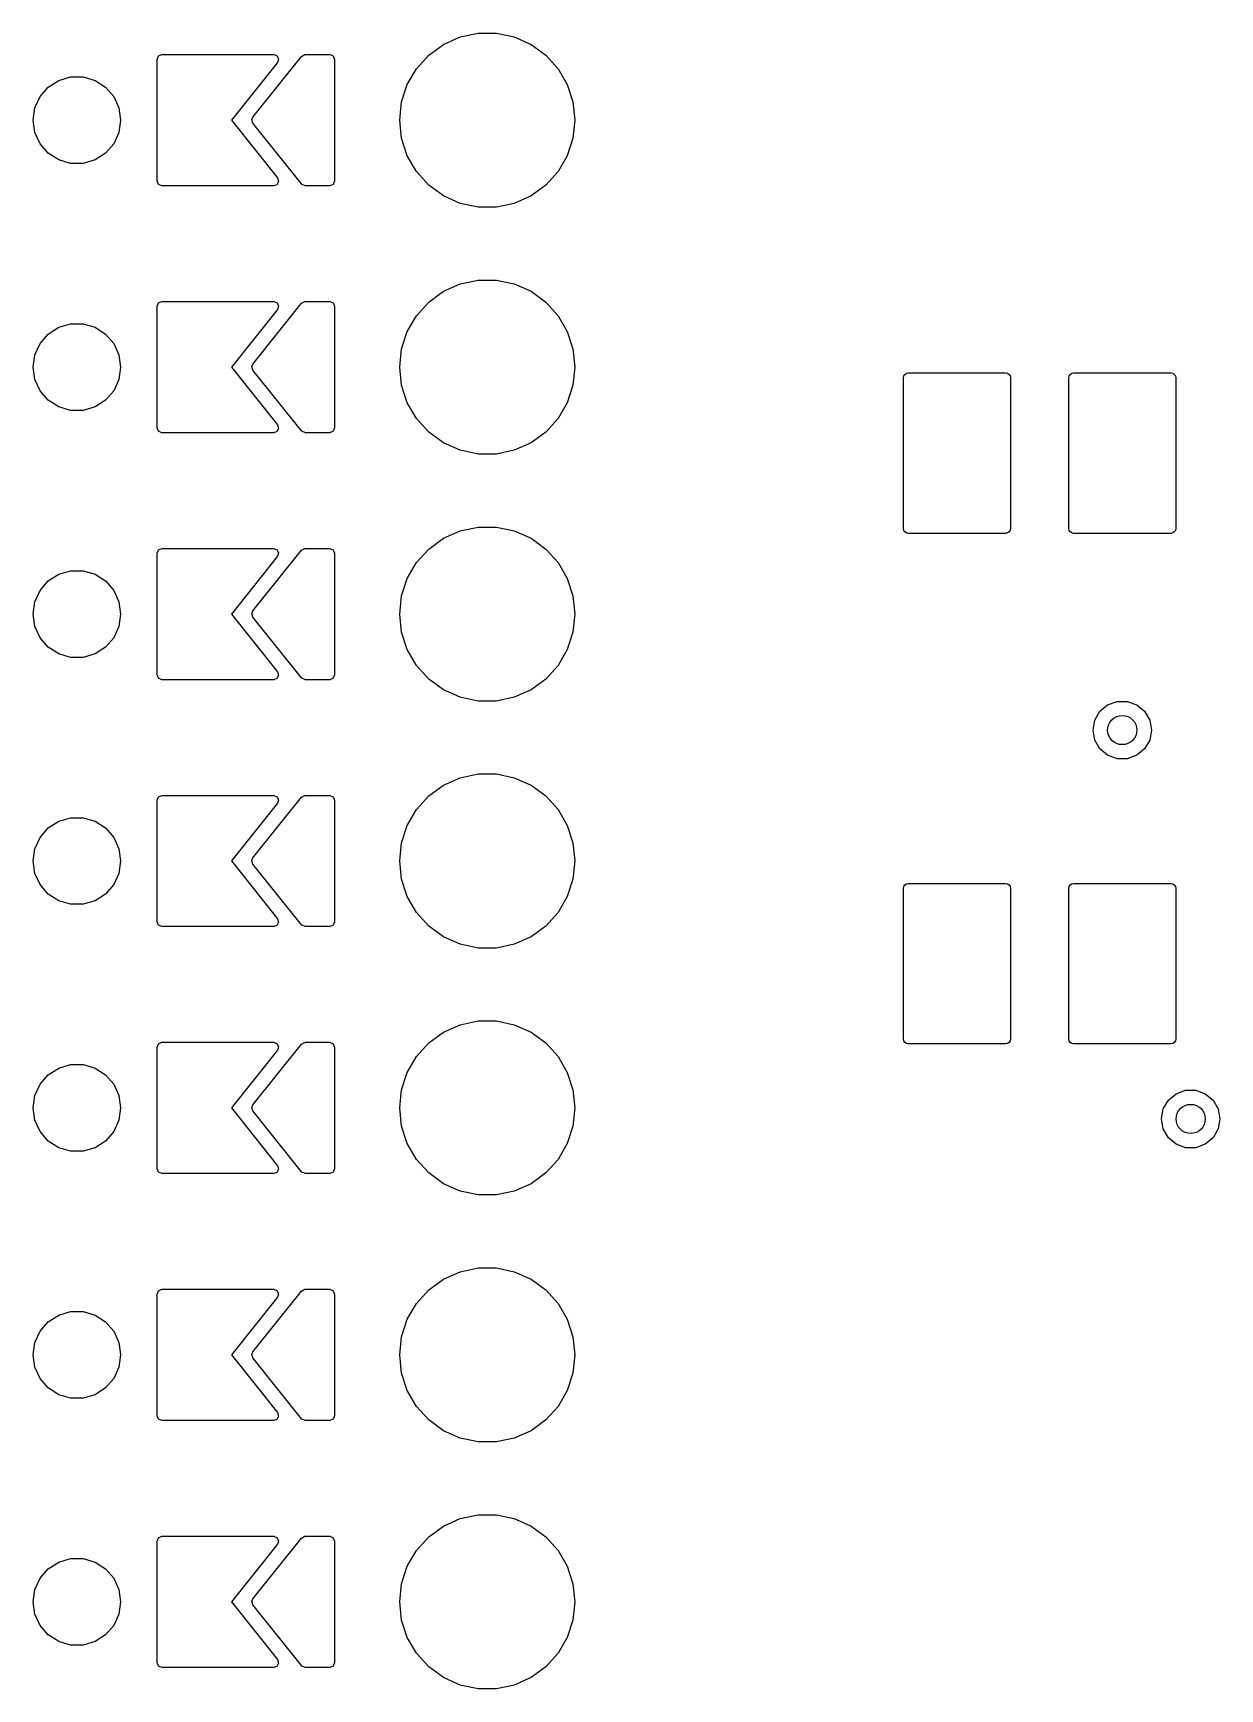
# Model space of a CAD drawing. Extents: x 2.53 to 8.57, y -5.78 to -1.88.
# Drawn here: x 8.092 to 8.572, y -2.851 to -2.181 of the extents above; entities that cross this region are included whole.
import ezdxf

# ---------------------------------------------------------------- set-up
doc = ezdxf.new("R2010")
doc.units = 0
doc.header["$MEASUREMENT"] = 0
doc.layers.add('BLACK', color=7, linetype='CONTINUOUS')

msp = doc.modelspace()

# ---------------------------------------------------------------- linework, layer by layer
at = {"layer": 'BLACK', "linetype": 'CONTINUOUS'}
for p, q in [((8.25188, -2.18992), (8.25787, -2.18557)), ((8.25787, -2.18557), (8.26464, -2.18256)), ((8.26464, -2.18256), (8.27189, -2.18101)), ((8.27189, -2.18101), (8.27929, -2.18101)), ((8.27929, -2.18101), (8.28654, -2.18256)), ((8.28654, -2.18256), (8.29331, -2.18557)), ((8.29331, -2.18557), (8.2993, -2.18992)), ((8.14193, -2.19165), (8.14251, -2.19026)), ((8.14193, -2.24086), (8.14193, -2.19165)), ((8.14251, -2.19026), (8.1439, -2.18968)), ((8.1439, -2.18968), (8.18917, -2.18968)), ((8.18075, -2.21502), (8.20043, -2.19042)), ((8.18917, -2.18968), (8.19057, -2.19026)), ((8.19057, -2.19026), (8.19114, -2.19165)), ((8.19114, -2.19165), (8.19071, -2.19288)), ((8.20043, -2.19042), (8.20175, -2.18969)), ((8.20175, -2.18969), (8.20197, -2.18968)), ((8.20197, -2.18968), (8.21181, -2.18968)), ((8.21181, -2.18968), (8.2132, -2.19026)), ((8.2132, -2.19026), (8.21378, -2.19165)), ((8.21378, -2.19165), (8.21378, -2.24086)), ((8.24692, -2.19543), (8.25188, -2.18992)), ((8.2993, -2.18992), (8.30426, -2.19543)), ((8.10209, -2.20014), (8.10693, -2.19872)), ((8.10693, -2.19872), (8.11197, -2.19872)), ((8.11197, -2.19872), (8.11681, -2.20014)), ((8.19071, -2.19288), (8.17201, -2.21625)), ((8.24322, -2.20184), (8.24692, -2.19543)), ((8.30426, -2.19543), (8.30796, -2.20184)), ((8.09454, -2.20668), (8.09785, -2.20286)), ((8.09785, -2.20286), (8.10209, -2.20014)), ((8.11681, -2.20014), (8.12105, -2.20286)), ((8.12105, -2.20286), (8.12435, -2.20668)), ((8.24093, -2.20889), (8.24322, -2.20184)), ((8.30796, -2.20184), (8.31025, -2.20889)), ((8.09173, -2.21625), (8.09245, -2.21126)), ((8.09245, -2.21126), (8.09454, -2.20668)), ((8.12435, -2.20668), (8.12645, -2.21126)), ((8.12645, -2.21126), (8.12717, -2.21625)), ((8.24016, -2.21625), (8.24093, -2.20889)), ((8.31025, -2.20889), (8.31102, -2.21625)), ((8.09245, -2.22125), (8.09173, -2.21625)), ((8.12717, -2.21625), (8.12645, -2.22125)), ((8.17201, -2.21625), (8.19071, -2.23963)), ((8.18033, -2.21604), (8.18075, -2.21502)), ((8.18075, -2.21748), (8.18033, -2.21604)), ((8.20043, -2.24209), (8.18075, -2.21748)), ((8.24093, -2.22362), (8.24016, -2.21625)), ((8.31102, -2.21625), (8.31025, -2.22362)), ((8.09454, -2.22583), (8.09245, -2.22125)), ((8.09785, -2.22964), (8.09454, -2.22583)), ((8.12435, -2.22583), (8.12105, -2.22964)), ((8.12645, -2.22125), (8.12435, -2.22583)), ((8.24322, -2.23067), (8.24093, -2.22362)), ((8.31025, -2.22362), (8.30796, -2.23067)), ((8.10209, -2.23237), (8.09785, -2.22964)), ((8.10693, -2.23379), (8.10209, -2.23237)), ((8.11681, -2.23237), (8.11197, -2.23379)), ((8.12105, -2.22964), (8.11681, -2.23237)), ((8.24692, -2.23708), (8.24322, -2.23067)), ((8.30796, -2.23067), (8.30426, -2.23708)), ((8.11197, -2.23379), (8.10693, -2.23379)), ((8.25188, -2.24259), (8.24692, -2.23708)), ((8.30426, -2.23708), (8.2993, -2.24259)), ((8.14251, -2.24225), (8.14193, -2.24086)), ((8.1439, -2.24283), (8.14251, -2.24225)), ((8.18917, -2.24283), (8.1439, -2.24283)), ((8.1904, -2.2424), (8.18917, -2.24283)), ((8.19113, -2.24108), (8.1904, -2.2424)), ((8.19071, -2.23963), (8.19113, -2.24108)), ((8.20058, -2.24225), (8.20043, -2.24209)), ((8.20197, -2.24283), (8.20058, -2.24225)), ((8.21181, -2.24283), (8.20197, -2.24283)), ((8.2132, -2.24225), (8.21181, -2.24283)), ((8.21378, -2.24086), (8.2132, -2.24225)), ((8.25787, -2.24694), (8.25188, -2.24259)), ((8.2993, -2.24259), (8.29331, -2.24694)), ((8.26464, -2.24995), (8.25787, -2.24694)), ((8.27189, -2.25149), (8.26464, -2.24995)), ((8.27929, -2.25149), (8.27189, -2.25149)), ((8.28654, -2.24995), (8.27929, -2.25149)), ((8.29331, -2.24694), (8.28654, -2.24995)), ((8.25188, -2.28992), (8.25787, -2.28557)), ((8.25787, -2.28557), (8.26464, -2.28255)), ((8.26464, -2.28255), (8.27189, -2.28101)), ((8.27189, -2.28101), (8.27929, -2.28101)), ((8.27929, -2.28101), (8.28654, -2.28255)), ((8.28654, -2.28255), (8.29331, -2.28557)), ((8.29331, -2.28557), (8.2993, -2.28992)), ((8.14193, -2.29165), (8.14251, -2.29026)), ((8.14193, -2.34086), (8.14193, -2.29165)), ((8.14251, -2.29026), (8.1439, -2.28968)), ((8.1439, -2.28968), (8.18917, -2.28968)), ((8.19071, -2.29288), (8.17201, -2.31625)), ((8.18075, -2.31502), (8.20043, -2.29042)), ((8.18917, -2.28968), (8.19057, -2.29026)), ((8.19057, -2.29026), (8.19114, -2.29165)), ((8.19114, -2.29165), (8.19071, -2.29288)), ((8.20043, -2.29042), (8.20175, -2.28969)), ((8.20175, -2.28969), (8.20197, -2.28968)), ((8.20197, -2.28968), (8.21181, -2.28968)), ((8.21181, -2.28968), (8.2132, -2.29026)), ((8.2132, -2.29026), (8.21378, -2.29165)), ((8.21378, -2.29165), (8.21378, -2.34086)), ((8.24692, -2.29543), (8.25188, -2.28992)), ((8.2993, -2.28992), (8.30426, -2.29543)), ((8.10209, -2.30014), (8.10693, -2.29872)), ((8.10693, -2.29872), (8.11197, -2.29872)), ((8.11197, -2.29872), (8.11681, -2.30014)), ((8.24322, -2.30184), (8.24692, -2.29543)), ((8.30426, -2.29543), (8.30796, -2.30184)), ((8.09454, -2.30668), (8.09785, -2.30286)), ((8.09785, -2.30286), (8.10209, -2.30014)), ((8.11681, -2.30014), (8.12105, -2.30286)), ((8.12105, -2.30286), (8.12435, -2.30668)), ((8.24093, -2.30889), (8.24322, -2.30184)), ((8.30796, -2.30184), (8.31025, -2.30889)), ((8.09173, -2.31625), (8.09245, -2.31126)), ((8.09245, -2.31126), (8.09454, -2.30668)), ((8.12435, -2.30668), (8.12645, -2.31126)), ((8.12645, -2.31126), (8.12717, -2.31625)), ((8.24016, -2.31625), (8.24093, -2.30889)), ((8.31025, -2.30889), (8.31102, -2.31625)), ((8.09245, -2.32125), (8.09173, -2.31625)), ((8.12717, -2.31625), (8.12645, -2.32125)), ((8.17201, -2.31625), (8.19071, -2.33963)), ((8.18033, -2.31604), (8.18075, -2.31502)), ((8.18075, -2.31748), (8.18033, -2.31604)), ((8.20043, -2.34209), (8.18075, -2.31748)), ((8.24093, -2.32362), (8.24016, -2.31625)), ((8.31102, -2.31625), (8.31025, -2.32362)), ((8.44409, -2.32058), (8.44424, -2.31983)), ((8.44424, -2.31983), (8.44467, -2.31919)), ((8.44467, -2.31919), (8.44531, -2.31877)), ((8.44531, -2.31877), (8.44606, -2.31862)), ((8.44606, -2.31862), (8.48543, -2.31862)), ((8.48543, -2.31862), (8.48619, -2.31877)), ((8.48619, -2.31877), (8.48683, -2.31919)), ((8.48683, -2.31919), (8.48725, -2.31983)), ((8.48725, -2.31983), (8.4874, -2.32058)), ((8.51102, -2.32058), (8.51117, -2.31983)), ((8.51117, -2.31983), (8.5116, -2.31919)), ((8.5116, -2.31919), (8.51224, -2.31877)), ((8.51224, -2.31877), (8.51299, -2.31862)), ((8.51299, -2.31862), (8.55236, -2.31862)), ((8.55236, -2.31862), (8.55312, -2.31877)), ((8.55312, -2.31877), (8.55375, -2.31919)), ((8.55375, -2.31919), (8.55418, -2.31983)), ((8.55418, -2.31983), (8.55433, -2.32058)), ((8.09454, -2.32583), (8.09245, -2.32125)), ((8.09785, -2.32964), (8.09454, -2.32583)), ((8.12435, -2.32583), (8.12105, -2.32964)), ((8.12645, -2.32125), (8.12435, -2.32583)), ((8.24322, -2.33067), (8.24093, -2.32362)), ((8.31025, -2.32362), (8.30796, -2.33067)), ((8.44409, -2.38161), (8.44409, -2.32058)), ((8.4874, -2.32058), (8.4874, -2.38161)), ((8.51102, -2.38161), (8.51102, -2.32058)), ((8.55433, -2.32058), (8.55433, -2.38161)), ((8.10209, -2.33237), (8.09785, -2.32964)), ((8.10693, -2.33379), (8.10209, -2.33237)), ((8.11681, -2.33237), (8.11197, -2.33379)), ((8.12105, -2.32964), (8.11681, -2.33237)), ((8.24692, -2.33708), (8.24322, -2.33067)), ((8.30796, -2.33067), (8.30426, -2.33708)), ((8.11197, -2.33379), (8.10693, -2.33379)), ((8.19071, -2.33963), (8.19113, -2.34108)), ((8.25188, -2.34259), (8.24692, -2.33708)), ((8.30426, -2.33708), (8.2993, -2.34259)), ((8.14251, -2.34225), (8.14193, -2.34086)), ((8.1439, -2.34283), (8.14251, -2.34225)), ((8.18917, -2.34283), (8.1439, -2.34283)), ((8.1904, -2.3424), (8.18917, -2.34283)), ((8.19113, -2.34108), (8.1904, -2.3424)), ((8.20058, -2.34225), (8.20043, -2.34209)), ((8.20197, -2.34283), (8.20058, -2.34225)), ((8.21181, -2.34283), (8.20197, -2.34283)), ((8.2132, -2.34225), (8.21181, -2.34283)), ((8.21378, -2.34086), (8.2132, -2.34225)), ((8.25787, -2.34694), (8.25188, -2.34259)), ((8.2993, -2.34259), (8.29331, -2.34694)), ((8.26464, -2.34995), (8.25787, -2.34694)), ((8.27189, -2.35149), (8.26464, -2.34995)), ((8.27929, -2.35149), (8.27189, -2.35149)), ((8.28654, -2.34995), (8.27929, -2.35149)), ((8.29331, -2.34694), (8.28654, -2.34995)), ((8.25188, -2.38992), (8.25787, -2.38557)), ((8.25787, -2.38557), (8.26464, -2.38256)), ((8.26464, -2.38256), (8.27189, -2.38101)), ((8.27189, -2.38101), (8.27929, -2.38101)), ((8.27929, -2.38101), (8.28654, -2.38256)), ((8.28654, -2.38256), (8.29331, -2.38557)), ((8.29331, -2.38557), (8.2993, -2.38992)), ((8.44424, -2.38236), (8.44409, -2.38161)), ((8.44467, -2.383), (8.44424, -2.38236)), ((8.44531, -2.38343), (8.44467, -2.383)), ((8.44606, -2.38358), (8.44531, -2.38343)), ((8.48543, -2.38358), (8.44606, -2.38358)), ((8.48619, -2.38343), (8.48543, -2.38358)), ((8.48683, -2.383), (8.48619, -2.38343)), ((8.48725, -2.38236), (8.48683, -2.383)), ((8.4874, -2.38161), (8.48725, -2.38236)), ((8.51117, -2.38236), (8.51102, -2.38161)), ((8.5116, -2.383), (8.51117, -2.38236)), ((8.51224, -2.38343), (8.5116, -2.383)), ((8.51299, -2.38358), (8.51224, -2.38343)), ((8.55236, -2.38358), (8.51299, -2.38358)), ((8.55312, -2.38343), (8.55236, -2.38358)), ((8.55375, -2.383), (8.55312, -2.38343)), ((8.55418, -2.38236), (8.55375, -2.383)), ((8.55433, -2.38161), (8.55418, -2.38236)), ((8.14193, -2.39165), (8.14251, -2.39026)), ((8.14193, -2.44086), (8.14193, -2.39165)), ((8.14251, -2.39026), (8.1439, -2.38968)), ((8.1439, -2.38968), (8.18917, -2.38968)), ((8.19071, -2.39288), (8.17201, -2.41625)), ((8.18075, -2.41502), (8.20043, -2.39042)), ((8.18917, -2.38968), (8.19057, -2.39026)), ((8.19057, -2.39026), (8.19114, -2.39165)), ((8.19114, -2.39165), (8.19071, -2.39288)), ((8.20043, -2.39042), (8.20175, -2.38969)), ((8.20175, -2.38969), (8.20197, -2.38968)), ((8.20197, -2.38968), (8.21181, -2.38968)), ((8.21181, -2.38968), (8.2132, -2.39026)), ((8.2132, -2.39026), (8.21378, -2.39165)), ((8.21378, -2.39165), (8.21378, -2.44086)), ((8.24692, -2.39543), (8.25188, -2.38992)), ((8.2993, -2.38992), (8.30426, -2.39543)), ((8.09785, -2.40286), (8.10209, -2.40014)), ((8.10209, -2.40014), (8.10693, -2.39872)), ((8.10693, -2.39872), (8.11197, -2.39872)), ((8.11197, -2.39872), (8.11681, -2.40014)), ((8.11681, -2.40014), (8.12105, -2.40286)), ((8.24322, -2.40184), (8.24692, -2.39543)), ((8.30426, -2.39543), (8.30796, -2.40184)), ((8.09245, -2.41126), (8.09454, -2.40668)), ((8.09454, -2.40668), (8.09785, -2.40286)), ((8.12105, -2.40286), (8.12435, -2.40668)), ((8.12435, -2.40668), (8.12645, -2.41126)), ((8.24093, -2.40889), (8.24322, -2.40184)), ((8.30796, -2.40184), (8.31025, -2.40889)), ((8.09173, -2.41625), (8.09245, -2.41126)), ((8.12645, -2.41126), (8.12717, -2.41625)), ((8.24016, -2.41625), (8.24093, -2.40889)), ((8.31025, -2.40889), (8.31102, -2.41625)), ((8.09245, -2.42125), (8.09173, -2.41625)), ((8.12717, -2.41625), (8.12645, -2.42125)), ((8.17201, -2.41625), (8.19071, -2.43963)), ((8.18033, -2.41604), (8.18075, -2.41502)), ((8.18075, -2.41748), (8.18033, -2.41604)), ((8.20043, -2.44209), (8.18075, -2.41748)), ((8.24093, -2.42362), (8.24016, -2.41625)), ((8.31102, -2.41625), (8.31025, -2.42362)), ((8.09454, -2.42583), (8.09245, -2.42125)), ((8.09785, -2.42964), (8.09454, -2.42583)), ((8.12435, -2.42583), (8.12105, -2.42964)), ((8.12645, -2.42125), (8.12435, -2.42583)), ((8.24322, -2.43067), (8.24093, -2.42362)), ((8.31025, -2.42362), (8.30796, -2.43067)), ((8.10209, -2.43237), (8.09785, -2.42964)), ((8.10693, -2.43379), (8.10209, -2.43237)), ((8.11197, -2.43379), (8.10693, -2.43379)), ((8.11681, -2.43237), (8.11197, -2.43379)), ((8.12105, -2.42964), (8.11681, -2.43237)), ((8.24692, -2.43708), (8.24322, -2.43067)), ((8.30796, -2.43067), (8.30426, -2.43708)), ((8.19071, -2.43963), (8.19113, -2.44108)), ((8.25188, -2.44259), (8.24692, -2.43708)), ((8.30426, -2.43708), (8.2993, -2.44259)), ((8.14251, -2.44225), (8.14193, -2.44086)), ((8.1439, -2.44283), (8.14251, -2.44225)), ((8.18917, -2.44283), (8.1439, -2.44283)), ((8.1904, -2.4424), (8.18917, -2.44283)), ((8.19113, -2.44108), (8.1904, -2.4424)), ((8.20058, -2.44225), (8.20043, -2.44209)), ((8.20197, -2.44283), (8.20058, -2.44225)), ((8.21181, -2.44283), (8.20197, -2.44283)), ((8.2132, -2.44225), (8.21181, -2.44283)), ((8.21378, -2.44086), (8.2132, -2.44225)), ((8.25787, -2.44694), (8.25188, -2.44259)), ((8.26464, -2.44995), (8.25787, -2.44694)), ((8.29331, -2.44694), (8.28654, -2.44995)), ((8.2993, -2.44259), (8.29331, -2.44694)), ((8.27189, -2.45149), (8.26464, -2.44995)), ((8.27929, -2.45149), (8.27189, -2.45149)), ((8.28654, -2.44995), (8.27929, -2.45149)), ((8.52363, -2.45564), (8.52677, -2.453)), ((8.52677, -2.453), (8.53063, -2.4516)), ((8.53063, -2.4516), (8.53473, -2.4516)), ((8.53473, -2.4516), (8.53858, -2.453)), ((8.53858, -2.453), (8.54172, -2.45564)), ((8.52087, -2.46323), (8.52158, -2.45919)), ((8.52158, -2.45919), (8.52363, -2.45564)), ((8.54172, -2.45564), (8.54378, -2.45919)), ((8.54378, -2.45919), (8.54449, -2.46323)), ((8.52158, -2.46727), (8.52087, -2.46323)), ((8.52363, -2.47082), (8.52158, -2.46727)), ((8.54378, -2.46727), (8.54172, -2.47082)), ((8.54449, -2.46323), (8.54378, -2.46727)), ((8.52677, -2.47346), (8.52363, -2.47082)), ((8.53063, -2.47486), (8.52677, -2.47346)), ((8.53858, -2.47346), (8.53473, -2.47486)), ((8.54172, -2.47082), (8.53858, -2.47346)), ((8.53473, -2.47486), (8.53063, -2.47486)), ((8.25188, -2.48992), (8.25787, -2.48557)), ((8.25787, -2.48557), (8.26464, -2.48256)), ((8.26464, -2.48256), (8.27189, -2.48101)), ((8.27189, -2.48101), (8.27929, -2.48101)), ((8.27929, -2.48101), (8.28654, -2.48256)), ((8.28654, -2.48256), (8.29331, -2.48557)), ((8.29331, -2.48557), (8.2993, -2.48992)), ((8.14193, -2.49165), (8.14251, -2.49026)), ((8.14193, -2.54086), (8.14193, -2.49165)), ((8.14251, -2.49026), (8.1439, -2.48968)), ((8.1439, -2.48968), (8.18917, -2.48968)), ((8.19071, -2.49288), (8.17201, -2.51625)), ((8.18075, -2.51502), (8.20043, -2.49042)), ((8.18917, -2.48968), (8.19057, -2.49026)), ((8.19057, -2.49026), (8.19114, -2.49165)), ((8.19114, -2.49165), (8.19071, -2.49288)), ((8.20043, -2.49042), (8.20175, -2.48969)), ((8.20175, -2.48969), (8.20197, -2.48968)), ((8.20197, -2.48968), (8.21181, -2.48968)), ((8.21181, -2.48968), (8.2132, -2.49026)), ((8.2132, -2.49026), (8.21378, -2.49165)), ((8.21378, -2.49165), (8.21378, -2.54086)), ((8.24692, -2.49543), (8.25188, -2.48992)), ((8.2993, -2.48992), (8.30426, -2.49543)), ((8.09785, -2.50286), (8.10209, -2.50014)), ((8.10209, -2.50014), (8.10693, -2.49872)), ((8.10693, -2.49872), (8.11197, -2.49872)), ((8.11197, -2.49872), (8.11681, -2.50014)), ((8.11681, -2.50014), (8.12105, -2.50286)), ((8.24322, -2.50184), (8.24692, -2.49543)), ((8.30426, -2.49543), (8.30796, -2.50184)), ((8.09245, -2.51126), (8.09454, -2.50668)), ((8.09454, -2.50668), (8.09785, -2.50286)), ((8.12105, -2.50286), (8.12435, -2.50668)), ((8.12435, -2.50668), (8.12645, -2.51126)), ((8.24093, -2.50889), (8.24322, -2.50184)), ((8.30796, -2.50184), (8.31025, -2.50889)), ((8.09173, -2.51625), (8.09245, -2.51126)), ((8.12645, -2.51126), (8.12717, -2.51625)), ((8.24016, -2.51625), (8.24093, -2.50889)), ((8.31025, -2.50889), (8.31102, -2.51625)), ((8.09245, -2.52125), (8.09173, -2.51625)), ((8.12717, -2.51625), (8.12645, -2.52125)), ((8.17201, -2.51625), (8.19071, -2.53963)), ((8.18033, -2.51604), (8.18075, -2.51502)), ((8.18075, -2.51748), (8.18033, -2.51604)), ((8.20043, -2.54209), (8.18075, -2.51748)), ((8.24093, -2.52362), (8.24016, -2.51625)), ((8.31102, -2.51625), (8.31025, -2.52362)), ((8.09454, -2.52583), (8.09245, -2.52125)), ((8.09785, -2.52964), (8.09454, -2.52583)), ((8.12435, -2.52583), (8.12105, -2.52964)), ((8.12645, -2.52125), (8.12435, -2.52583)), ((8.24322, -2.53067), (8.24093, -2.52362)), ((8.31025, -2.52362), (8.30796, -2.53067)), ((8.44409, -2.52728), (8.44424, -2.52652)), ((8.44409, -2.5883), (8.44409, -2.52728)), ((8.44424, -2.52652), (8.44467, -2.52589)), ((8.44467, -2.52589), (8.44531, -2.52546)), ((8.44531, -2.52546), (8.44606, -2.52531)), ((8.44606, -2.52531), (8.48543, -2.52531)), ((8.48543, -2.52531), (8.48619, -2.52546)), ((8.48619, -2.52546), (8.48683, -2.52589)), ((8.48683, -2.52589), (8.48725, -2.52652)), ((8.48725, -2.52652), (8.4874, -2.52728)), ((8.4874, -2.52728), (8.4874, -2.5883)), ((8.51102, -2.52728), (8.51117, -2.52652)), ((8.51102, -2.5883), (8.51102, -2.52728)), ((8.51117, -2.52652), (8.5116, -2.52589)), ((8.5116, -2.52589), (8.51224, -2.52546)), ((8.51224, -2.52546), (8.51299, -2.52531)), ((8.51299, -2.52531), (8.55236, -2.52531)), ((8.55236, -2.52531), (8.55312, -2.52546)), ((8.55312, -2.52546), (8.55375, -2.52589)), ((8.55375, -2.52589), (8.55418, -2.52652)), ((8.55418, -2.52652), (8.55433, -2.52728)), ((8.55433, -2.52728), (8.55433, -2.5883)), ((8.10209, -2.53237), (8.09785, -2.52964)), ((8.10693, -2.53379), (8.10209, -2.53237)), ((8.11197, -2.53379), (8.10693, -2.53379)), ((8.11681, -2.53237), (8.11197, -2.53379)), ((8.12105, -2.52964), (8.11681, -2.53237)), ((8.24692, -2.53708), (8.24322, -2.53067)), ((8.30796, -2.53067), (8.30426, -2.53708)), ((8.14251, -2.54225), (8.14193, -2.54086)), ((8.19113, -2.54108), (8.1904, -2.5424)), ((8.19071, -2.53963), (8.19113, -2.54108)), ((8.21378, -2.54086), (8.2132, -2.54225)), ((8.25188, -2.54259), (8.24692, -2.53708)), ((8.30426, -2.53708), (8.2993, -2.54259)), ((8.1439, -2.54283), (8.14251, -2.54225)), ((8.18917, -2.54283), (8.1439, -2.54283)), ((8.1904, -2.5424), (8.18917, -2.54283)), ((8.20058, -2.54225), (8.20043, -2.54209)), ((8.20197, -2.54283), (8.20058, -2.54225)), ((8.21181, -2.54283), (8.20197, -2.54283)), ((8.2132, -2.54225), (8.21181, -2.54283)), ((8.25787, -2.54694), (8.25188, -2.54259)), ((8.26464, -2.54995), (8.25787, -2.54694)), ((8.29331, -2.54694), (8.28654, -2.54995)), ((8.2993, -2.54259), (8.29331, -2.54694)), ((8.27189, -2.55149), (8.26464, -2.54995)), ((8.27929, -2.55149), (8.27189, -2.55149)), ((8.28654, -2.54995), (8.27929, -2.55149)), ((8.26464, -2.58256), (8.27189, -2.58101)), ((8.27189, -2.58101), (8.27929, -2.58101)), ((8.27929, -2.58101), (8.28654, -2.58256)), ((8.25188, -2.58992), (8.25787, -2.58557)), ((8.25787, -2.58557), (8.26464, -2.58256)), ((8.28654, -2.58256), (8.29331, -2.58557)), ((8.29331, -2.58557), (8.2993, -2.58992)), ((8.14193, -2.59165), (8.14251, -2.59026)), ((8.14193, -2.64086), (8.14193, -2.59165)), ((8.14251, -2.59026), (8.1439, -2.58968)), ((8.1439, -2.58968), (8.18917, -2.58968)), ((8.19071, -2.59288), (8.17201, -2.61625)), ((8.18075, -2.61502), (8.20043, -2.59042)), ((8.18917, -2.58968), (8.19057, -2.59026)), ((8.19057, -2.59026), (8.19114, -2.59165)), ((8.19114, -2.59165), (8.19071, -2.59288)), ((8.20043, -2.59042), (8.20175, -2.58969)), ((8.20175, -2.58969), (8.20197, -2.58968)), ((8.20197, -2.58968), (8.21181, -2.58968)), ((8.21181, -2.58968), (8.2132, -2.59026)), ((8.2132, -2.59026), (8.21378, -2.59165)), ((8.21378, -2.59165), (8.21378, -2.64086)), ((8.24692, -2.59543), (8.25188, -2.58992)), ((8.2993, -2.58992), (8.30426, -2.59543)), ((8.44424, -2.58905), (8.44409, -2.5883)), ((8.44467, -2.58969), (8.44424, -2.58905)), ((8.44531, -2.59012), (8.44467, -2.58969)), ((8.44606, -2.59027), (8.44531, -2.59012)), ((8.48543, -2.59027), (8.44606, -2.59027)), ((8.48619, -2.59012), (8.48543, -2.59027)), ((8.48683, -2.58969), (8.48619, -2.59012)), ((8.48725, -2.58905), (8.48683, -2.58969)), ((8.4874, -2.5883), (8.48725, -2.58905)), ((8.51117, -2.58905), (8.51102, -2.5883)), ((8.5116, -2.58969), (8.51117, -2.58905)), ((8.51224, -2.59012), (8.5116, -2.58969)), ((8.51299, -2.59027), (8.51224, -2.59012)), ((8.55236, -2.59027), (8.51299, -2.59027)), ((8.55312, -2.59012), (8.55236, -2.59027)), ((8.55375, -2.58969), (8.55312, -2.59012)), ((8.55418, -2.58905), (8.55375, -2.58969)), ((8.55433, -2.5883), (8.55418, -2.58905)), ((8.09785, -2.60286), (8.10209, -2.60014)), ((8.10209, -2.60014), (8.10693, -2.59872)), ((8.10693, -2.59872), (8.11197, -2.59872)), ((8.11197, -2.59872), (8.11681, -2.60014)), ((8.11681, -2.60014), (8.12105, -2.60286)), ((8.24322, -2.60184), (8.24692, -2.59543)), ((8.30426, -2.59543), (8.30796, -2.60184)), ((8.09245, -2.61126), (8.09454, -2.60668)), ((8.09454, -2.60668), (8.09785, -2.60286)), ((8.12105, -2.60286), (8.12435, -2.60668)), ((8.12435, -2.60668), (8.12645, -2.61126)), ((8.24093, -2.60889), (8.24322, -2.60184)), ((8.30796, -2.60184), (8.31025, -2.60889)), ((8.09173, -2.61625), (8.09245, -2.61126)), ((8.12645, -2.61126), (8.12717, -2.61625)), ((8.24016, -2.61625), (8.24093, -2.60889)), ((8.31025, -2.60889), (8.31102, -2.61625)), ((8.5493, -2.61667), (8.55135, -2.61312)), ((8.55135, -2.61312), (8.55449, -2.61048)), ((8.55449, -2.61048), (8.55834, -2.60908)), ((8.55834, -2.60908), (8.56245, -2.60908)), ((8.56245, -2.60908), (8.5663, -2.61048)), ((8.5663, -2.61048), (8.56944, -2.61312)), ((8.56944, -2.61312), (8.57149, -2.61667)), ((8.09245, -2.62125), (8.09173, -2.61625)), ((8.09454, -2.62583), (8.09245, -2.62125)), ((8.12645, -2.62125), (8.12435, -2.62583)), ((8.12717, -2.61625), (8.12645, -2.62125)), ((8.17201, -2.61625), (8.19071, -2.63963)), ((8.18033, -2.61604), (8.18075, -2.61502)), ((8.18075, -2.61748), (8.18033, -2.61604)), ((8.20043, -2.64209), (8.18075, -2.61748)), ((8.24093, -2.62362), (8.24016, -2.61625)), ((8.31102, -2.61625), (8.31025, -2.62362)), ((8.54858, -2.62071), (8.5493, -2.61667)), ((8.5493, -2.62475), (8.54858, -2.62071)), ((8.57149, -2.61667), (8.57221, -2.62071)), ((8.57221, -2.62071), (8.57149, -2.62475)), ((8.09785, -2.62964), (8.09454, -2.62583)), ((8.12435, -2.62583), (8.12105, -2.62964)), ((8.24322, -2.63067), (8.24093, -2.62362)), ((8.31025, -2.62362), (8.30796, -2.63067)), ((8.55135, -2.6283), (8.5493, -2.62475)), ((8.57149, -2.62475), (8.56944, -2.6283)), ((8.10209, -2.63237), (8.09785, -2.62964)), ((8.10693, -2.63379), (8.10209, -2.63237)), ((8.11197, -2.63379), (8.10693, -2.63379)), ((8.11681, -2.63237), (8.11197, -2.63379)), ((8.12105, -2.62964), (8.11681, -2.63237)), ((8.24692, -2.63708), (8.24322, -2.63067)), ((8.30796, -2.63067), (8.30426, -2.63708)), ((8.55449, -2.63094), (8.55135, -2.6283)), ((8.55834, -2.63234), (8.55449, -2.63094)), ((8.56245, -2.63234), (8.55834, -2.63234)), ((8.5663, -2.63094), (8.56245, -2.63234)), ((8.56944, -2.6283), (8.5663, -2.63094)), ((8.14251, -2.64225), (8.14193, -2.64086)), ((8.19113, -2.64108), (8.1904, -2.6424)), ((8.19071, -2.63963), (8.19113, -2.64108)), ((8.21378, -2.64086), (8.2132, -2.64225)), ((8.25188, -2.64259), (8.24692, -2.63708)), ((8.30426, -2.63708), (8.2993, -2.64259)), ((8.1439, -2.64283), (8.14251, -2.64225)), ((8.18917, -2.64283), (8.1439, -2.64283)), ((8.1904, -2.6424), (8.18917, -2.64283)), ((8.20058, -2.64225), (8.20043, -2.64209)), ((8.20197, -2.64283), (8.20058, -2.64225)), ((8.21181, -2.64283), (8.20197, -2.64283)), ((8.2132, -2.64225), (8.21181, -2.64283)), ((8.25787, -2.64694), (8.25188, -2.64259)), ((8.26464, -2.64995), (8.25787, -2.64694)), ((8.29331, -2.64694), (8.28654, -2.64995)), ((8.2993, -2.64259), (8.29331, -2.64694)), ((8.27189, -2.65149), (8.26464, -2.64995)), ((8.27929, -2.65149), (8.27189, -2.65149)), ((8.28654, -2.64995), (8.27929, -2.65149)), ((8.26464, -2.68256), (8.27189, -2.68101)), ((8.27189, -2.68101), (8.27929, -2.68101)), ((8.27929, -2.68101), (8.28654, -2.68256)), ((8.25188, -2.68992), (8.25787, -2.68557)), ((8.25787, -2.68557), (8.26464, -2.68256)), ((8.28654, -2.68256), (8.29331, -2.68557)), ((8.29331, -2.68557), (8.2993, -2.68992)), ((8.14193, -2.69165), (8.14251, -2.69026)), ((8.14193, -2.74086), (8.14193, -2.69165)), ((8.14251, -2.69026), (8.1439, -2.68968)), ((8.1439, -2.68968), (8.18917, -2.68968)), ((8.19071, -2.69288), (8.17201, -2.71625)), ((8.18075, -2.71502), (8.20043, -2.69042)), ((8.18917, -2.68968), (8.19057, -2.69026)), ((8.19057, -2.69026), (8.19114, -2.69165)), ((8.19114, -2.69165), (8.19071, -2.69288)), ((8.20043, -2.69042), (8.20175, -2.68969)), ((8.20175, -2.68969), (8.20197, -2.68968)), ((8.20197, -2.68968), (8.21181, -2.68968)), ((8.21181, -2.68968), (8.2132, -2.69026)), ((8.2132, -2.69026), (8.21378, -2.69165)), ((8.21378, -2.69165), (8.21378, -2.74086)), ((8.24692, -2.69543), (8.25188, -2.68992)), ((8.2993, -2.68992), (8.30426, -2.69543)), ((8.09785, -2.70286), (8.10209, -2.70014)), ((8.10209, -2.70014), (8.10693, -2.69872)), ((8.10693, -2.69872), (8.11197, -2.69872)), ((8.11197, -2.69872), (8.11681, -2.70014)), ((8.11681, -2.70014), (8.12105, -2.70286)), ((8.24093, -2.70889), (8.24322, -2.70184)), ((8.24322, -2.70184), (8.24692, -2.69543)), ((8.30426, -2.69543), (8.30796, -2.70184)), ((8.30796, -2.70184), (8.31025, -2.70889)), ((8.09245, -2.71126), (8.09454, -2.70668)), ((8.09454, -2.70668), (8.09785, -2.70286)), ((8.12105, -2.70286), (8.12435, -2.70668)), ((8.12435, -2.70668), (8.12645, -2.71126)), ((8.09173, -2.71625), (8.09245, -2.71126)), ((8.12645, -2.71126), (8.12717, -2.71625)), ((8.18033, -2.71604), (8.18075, -2.71502)), ((8.24016, -2.71625), (8.24093, -2.70889)), ((8.31025, -2.70889), (8.31102, -2.71625)), ((8.09245, -2.72125), (8.09173, -2.71625)), ((8.09454, -2.72583), (8.09245, -2.72125)), ((8.12645, -2.72125), (8.12435, -2.72583)), ((8.12717, -2.71625), (8.12645, -2.72125)), ((8.17201, -2.71625), (8.19071, -2.73963)), ((8.18075, -2.71748), (8.18033, -2.71604)), ((8.20043, -2.74209), (8.18075, -2.71748)), ((8.24093, -2.72362), (8.24016, -2.71625)), ((8.31102, -2.71625), (8.31025, -2.72362)), ((8.09785, -2.72964), (8.09454, -2.72583)), ((8.12435, -2.72583), (8.12105, -2.72964)), ((8.24322, -2.73067), (8.24093, -2.72362)), ((8.31025, -2.72362), (8.30796, -2.73067)), ((8.10209, -2.73237), (8.09785, -2.72964)), ((8.10693, -2.73379), (8.10209, -2.73237)), ((8.11197, -2.73379), (8.10693, -2.73379)), ((8.11681, -2.73237), (8.11197, -2.73379)), ((8.12105, -2.72964), (8.11681, -2.73237)), ((8.24692, -2.73708), (8.24322, -2.73067)), ((8.30796, -2.73067), (8.30426, -2.73708)), ((8.14251, -2.74225), (8.14193, -2.74086)), ((8.1439, -2.74283), (8.14251, -2.74225)), ((8.19113, -2.74108), (8.1904, -2.7424)), ((8.19071, -2.73963), (8.19113, -2.74108)), ((8.20058, -2.74225), (8.20043, -2.74209)), ((8.20197, -2.74283), (8.20058, -2.74225)), ((8.2132, -2.74225), (8.21181, -2.74283)), ((8.21378, -2.74086), (8.2132, -2.74225)), ((8.25188, -2.74259), (8.24692, -2.73708)), ((8.30426, -2.73708), (8.2993, -2.74259)), ((8.18917, -2.74283), (8.1439, -2.74283)), ((8.1904, -2.7424), (8.18917, -2.74283)), ((8.21181, -2.74283), (8.20197, -2.74283)), ((8.25787, -2.74694), (8.25188, -2.74259)), ((8.26464, -2.74995), (8.25787, -2.74694)), ((8.29331, -2.74694), (8.28654, -2.74995)), ((8.2993, -2.74259), (8.29331, -2.74694)), ((8.27189, -2.75149), (8.26464, -2.74995)), ((8.27929, -2.75149), (8.27189, -2.75149)), ((8.28654, -2.74995), (8.27929, -2.75149)), ((8.26464, -2.78256), (8.27189, -2.78101)), ((8.27189, -2.78101), (8.27929, -2.78101)), ((8.27929, -2.78101), (8.28654, -2.78256)), ((8.25188, -2.78992), (8.25787, -2.78557)), ((8.25787, -2.78557), (8.26464, -2.78256)), ((8.28654, -2.78256), (8.29331, -2.78557)), ((8.29331, -2.78557), (8.2993, -2.78992)), ((8.14193, -2.79165), (8.14251, -2.79026)), ((8.14193, -2.84086), (8.14193, -2.79165)), ((8.14251, -2.79026), (8.1439, -2.78968)), ((8.1439, -2.78968), (8.18917, -2.78968)), ((8.19071, -2.79288), (8.17201, -2.81625)), ((8.18075, -2.81502), (8.20043, -2.79042)), ((8.18917, -2.78968), (8.19057, -2.79026)), ((8.19057, -2.79026), (8.19114, -2.79165)), ((8.19114, -2.79165), (8.19071, -2.79288)), ((8.20043, -2.79042), (8.20175, -2.78969)), ((8.20175, -2.78969), (8.20197, -2.78968)), ((8.20197, -2.78968), (8.21181, -2.78968)), ((8.21181, -2.78968), (8.2132, -2.79026)), ((8.2132, -2.79026), (8.21378, -2.79165)), ((8.21378, -2.79165), (8.21378, -2.84086)), ((8.24322, -2.80184), (8.24692, -2.79543)), ((8.24692, -2.79543), (8.25188, -2.78992)), ((8.2993, -2.78992), (8.30426, -2.79543)), ((8.30426, -2.79543), (8.30796, -2.80184)), ((8.09785, -2.80286), (8.10209, -2.80014)), ((8.10209, -2.80014), (8.10693, -2.79872)), ((8.10693, -2.79872), (8.11197, -2.79872)), ((8.11197, -2.79872), (8.11681, -2.80014)), ((8.11681, -2.80014), (8.12105, -2.80286)), ((8.24093, -2.80889), (8.24322, -2.80184)), ((8.30796, -2.80184), (8.31025, -2.80889)), ((8.09245, -2.81126), (8.09454, -2.80668)), ((8.09454, -2.80668), (8.09785, -2.80286)), ((8.12105, -2.80286), (8.12435, -2.80668)), ((8.12435, -2.80668), (8.12645, -2.81126)), ((8.24016, -2.81625), (8.24093, -2.80889)), ((8.31025, -2.80889), (8.31102, -2.81625)), ((8.09173, -2.81625), (8.09245, -2.81126)), ((8.12645, -2.81126), (8.12717, -2.81625)), ((8.18033, -2.81604), (8.18075, -2.81502)), ((8.09245, -2.82125), (8.09173, -2.81625)), ((8.09454, -2.82583), (8.09245, -2.82125)), ((8.12645, -2.82125), (8.12435, -2.82583)), ((8.12717, -2.81625), (8.12645, -2.82125)), ((8.17201, -2.81625), (8.19071, -2.83963)), ((8.18075, -2.81748), (8.18033, -2.81604)), ((8.20043, -2.84209), (8.18075, -2.81748)), ((8.24093, -2.82362), (8.24016, -2.81625)), ((8.31102, -2.81625), (8.31025, -2.82362)), ((8.09785, -2.82964), (8.09454, -2.82583)), ((8.12435, -2.82583), (8.12105, -2.82964)), ((8.24322, -2.83067), (8.24093, -2.82362)), ((8.31025, -2.82362), (8.30796, -2.83067)), ((8.10209, -2.83237), (8.09785, -2.82964)), ((8.10693, -2.83379), (8.10209, -2.83237)), ((8.11197, -2.83379), (8.10693, -2.83379)), ((8.11681, -2.83237), (8.11197, -2.83379)), ((8.12105, -2.82964), (8.11681, -2.83237)), ((8.24692, -2.83708), (8.24322, -2.83067)), ((8.30796, -2.83067), (8.30426, -2.83708)), ((8.14251, -2.84225), (8.14193, -2.84086)), ((8.1439, -2.84283), (8.14251, -2.84225)), ((8.1904, -2.8424), (8.18917, -2.84283)), ((8.19113, -2.84108), (8.1904, -2.8424)), ((8.19071, -2.83963), (8.19113, -2.84108)), ((8.20058, -2.84225), (8.20043, -2.84209)), ((8.20197, -2.84283), (8.20058, -2.84225)), ((8.2132, -2.84225), (8.21181, -2.84283)), ((8.21378, -2.84086), (8.2132, -2.84225)), ((8.25188, -2.84259), (8.24692, -2.83708)), ((8.25787, -2.84694), (8.25188, -2.84259)), ((8.2993, -2.84259), (8.29331, -2.84694)), ((8.30426, -2.83708), (8.2993, -2.84259)), ((8.18917, -2.84283), (8.1439, -2.84283)), ((8.21181, -2.84283), (8.20197, -2.84283)), ((8.26464, -2.84995), (8.25787, -2.84694)), ((8.29331, -2.84694), (8.28654, -2.84995)), ((8.27189, -2.85149), (8.26464, -2.84995)), ((8.27929, -2.85149), (8.27189, -2.85149)), ((8.28654, -2.84995), (8.27929, -2.85149))]:
    msp.add_line(p, q, dxfattribs=at)
at = {"layer": 'BLACK'}
for centre in [(8.53268, -2.46323), (8.56039, -2.62071)]:
    msp.add_circle(centre, 0.00591, dxfattribs=at)

doc.saveas('drawing.dxf')
